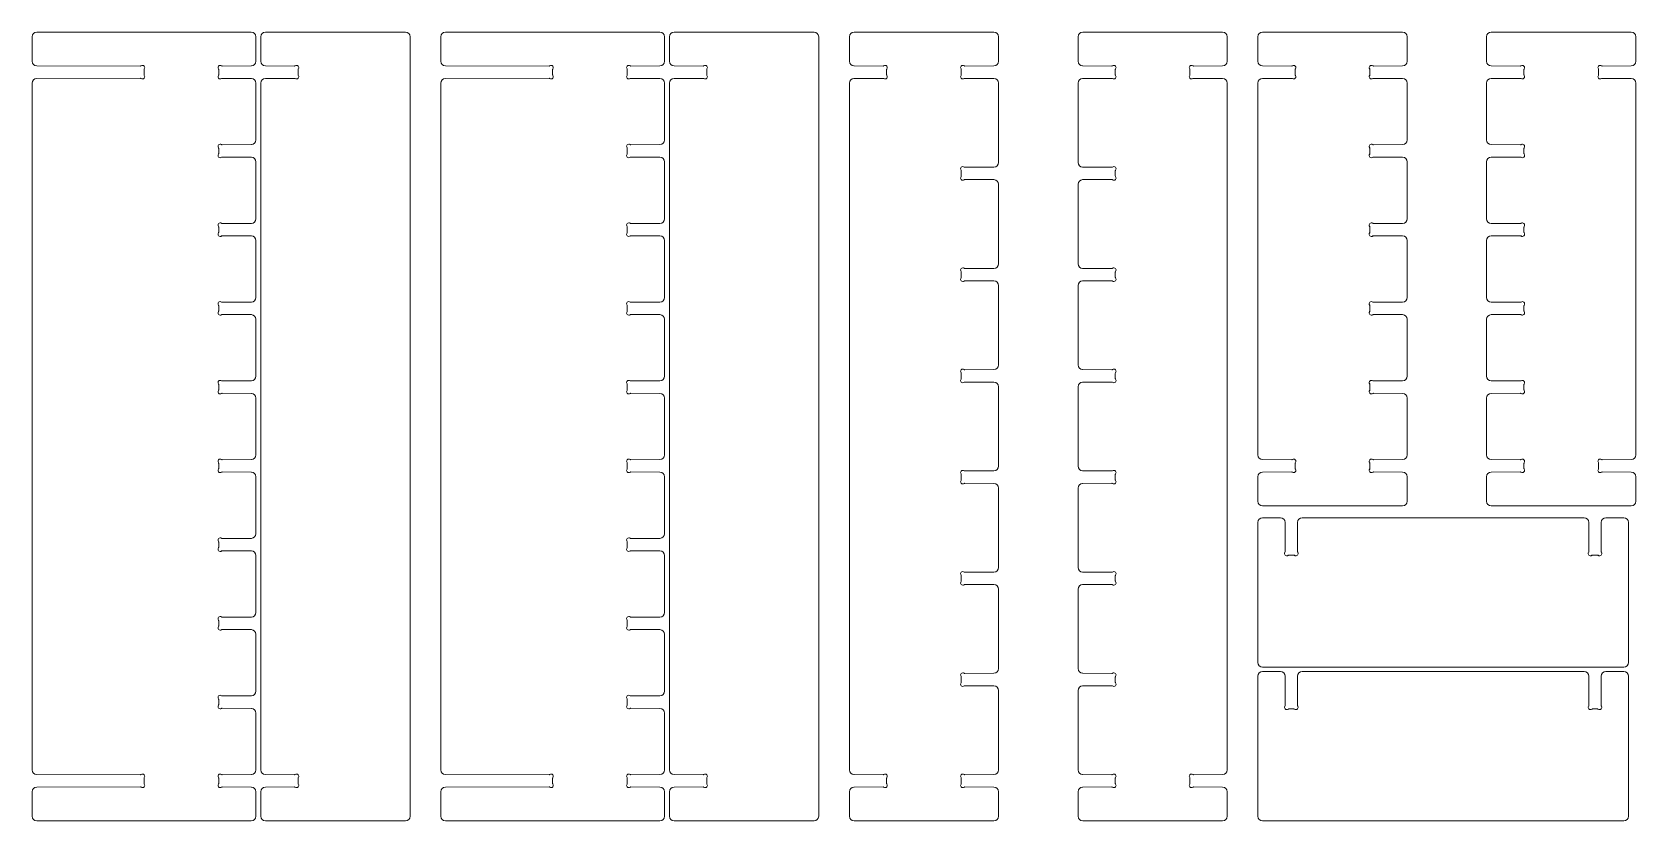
# Model space of a CAD drawing. Header units: millimetres. Extents: x 20 to 2420, y 20 to 1200.
import ezdxf

# ---------------------------------------------------------------- set-up
doc = ezdxf.new("R2010")
doc.units = ezdxf.units.MM

msp = doc.modelspace()

# ---------------------------------------------------------------- linework, layer by layer
at = {"color": 7, "linetype": 'Continuous', "lineweight": 15}
for p, q in [((348, 1200.3), (26.9, 1200.3)), ((578.6, 1200.3), (369.2, 1200.3)), ((959.6, 1200.3), (638.5, 1200.3)), ((1190.2, 1200.3), (980.8, 1200.3)), ((1250.1, 1200.3), (1459.5, 1200.3)), ((1801.8, 1200.3), (1592.4, 1200.3)), ((1861.6, 1200.3), (2071.1, 1200.3)), ((2413.4, 1200.3), (2203.9, 1200.3)), ((19.9, 1193.3), (19.9, 1156.7)), ((355, 1156.7), (355, 1193.3)), ((362.2, 1193.3), (362.2, 1156.7)), ((585.6, 26.8), (585.6, 1193.3)), ((631.5, 1193.3), (631.5, 1156.7)), ((966.6, 1156.7), (966.6, 1193.3)), ((973.8, 1193.3), (973.8, 1156.7)), ((1197.2, 26.8), (1197.2, 1193.3)), ((1243.1, 1156.7), (1243.1, 1193.3)), ((1466.5, 1193.3), (1466.5, 1156.7)), ((1585.4, 1193.3), (1585.4, 1156.7)), ((1808.8, 1156.7), (1808.8, 1193.3)), ((1854.6, 1156.7), (1854.6, 1193.3)), ((2078.1, 1193.3), (2078.1, 1156.7)), ((2196.9, 1193.3), (2196.9, 1156.7)), ((2420.4, 1156.7), (2420.4, 1193.3)), ((182.1, 1149.5), (26.9, 1149.7)), ((26.9, 1130.9), (182.1, 1131.2)), ((187.5, 1136.5), (187.5, 1144.1)), ((299.2, 1144.1), (299.2, 1136.5)), ((348.1, 1149.7), (304.5, 1149.5)), ((304.5, 1131.1), (348.1, 1131)), ((412.7, 1149.5), (369.2, 1149.7)), ((369.2, 1131), (412.7, 1131.1)), ((418, 1136.5), (418, 1144.1)), ((793.7, 1149.5), (638.5, 1149.7)), ((638.5, 1130.9), (793.7, 1131.2)), ((799, 1136.5), (799, 1144.1)), ((910.8, 1144.1), (910.8, 1136.5)), ((959.7, 1149.7), (916.1, 1149.5)), ((916.1, 1131.1), (959.7, 1131)), ((1024.3, 1149.5), (980.7, 1149.7)), ((980.7, 1131), (1024.3, 1131.1)), ((1029.6, 1136.5), (1029.6, 1144.1)), ((1293.6, 1149.5), (1250, 1149.7)), ((1250, 1131), (1293.6, 1131.1)), ((1298.9, 1136.5), (1298.9, 1144.1)), ((1410.6, 1136.5), (1410.6, 1144.1)), ((1416, 1149.5), (1459.5, 1149.7)), ((1459.5, 1131), (1416, 1131.1)), ((1635.9, 1149.5), (1592.3, 1149.7)), ((1592.3, 1131), (1635.9, 1131.1)), ((1641.2, 1136.5), (1641.2, 1144.1)), ((1752.9, 1136.5), (1752.9, 1144.1)), ((1758.3, 1149.5), (1801.8, 1149.7)), ((1801.8, 1131), (1758.3, 1131.1)), ((1905.1, 1149.5), (1861.6, 1149.7)), ((1861.6, 1131), (1905.1, 1131.1)), ((1910.5, 1136.5), (1910.5, 1144.1)), ((2022.2, 1136.5), (2022.2, 1144.1)), ((2027.6, 1149.5), (2071.1, 1149.7)), ((2071.1, 1131), (2027.6, 1131.1)), ((2247.4, 1149.5), (2203.9, 1149.7)), ((2203.9, 1131), (2247.4, 1131.1)), ((2252.8, 1136.5), (2252.8, 1144.1)), ((2364.5, 1136.5), (2364.5, 1144.1)), ((2369.9, 1149.5), (2413.4, 1149.7)), ((2413.4, 1131), (2369.9, 1131.1)), ((19.9, 96.2), (19.9, 1123.9)), ((355, 1038.9), (355, 1124)), ((362.2, 1124), (362.2, 96.2)), ((631.5, 96.2), (631.5, 1123.9)), ((966.6, 1038.9), (966.6, 1124)), ((973.8, 1124), (973.8, 96.2)), ((1243.1, 1124), (1243.1, 96.2)), ((1466.5, 1124), (1466.5, 1005.2)), ((1585.4, 1124), (1585.4, 1005.2)), ((1808.8, 96.2), (1808.8, 1124)), ((1854.6, 1124), (1854.6, 567.5)), ((2078.1, 1124), (2078.1, 1038.9)), ((2196.9, 1124), (2196.9, 1038.9)), ((2420.4, 567.5), (2420.4, 1124)), ((299.2, 1026.3), (299.2, 1018.7)), ((348.1, 1031.9), (304.5, 1031.7)), ((304.5, 1013.3), (348.1, 1013.1)), ((910.8, 1026.3), (910.8, 1018.7)), ((959.7, 1031.9), (916.1, 1031.7)), ((916.1, 1013.3), (959.7, 1013.1)), ((2022.2, 1018.7), (2022.2, 1026.3)), ((2027.6, 1031.7), (2071.1, 1031.9)), ((2071.1, 1013.1), (2027.6, 1013.3)), ((2247.4, 1031.7), (2203.9, 1031.9)), ((2203.9, 1013.1), (2247.4, 1013.3)), ((2252.8, 1018.7), (2252.8, 1026.3)), ((355, 921), (355, 1006.1)), ((966.6, 921), (966.6, 1006.1)), ((1410.6, 985), (1410.6, 992.6)), ((1416, 998), (1459.5, 998.2)), ((1635.9, 998), (1592.3, 998.2)), ((1641.2, 985), (1641.2, 992.6)), ((2078.1, 1006.1), (2078.1, 921)), ((2196.9, 1006.1), (2196.9, 921)), ((1459.5, 979.5), (1416, 979.6)), ((1466.5, 972.5), (1466.5, 853.7)), ((1585.4, 972.5), (1585.4, 853.7)), ((1592.3, 979.5), (1635.9, 979.6)), ((348.1, 914), (304.5, 913.9)), ((959.7, 914), (916.1, 913.9)), ((2027.6, 913.9), (2071.1, 914)), ((2247.4, 913.9), (2203.9, 914)), ((299.2, 908.4), (299.2, 900.9)), ((304.5, 895.5), (348.1, 895.3)), ((355, 803.2), (355, 888.3)), ((910.8, 908.4), (910.8, 900.9)), ((916.1, 895.5), (959.7, 895.3)), ((966.6, 803.2), (966.6, 888.3)), ((2022.2, 900.9), (2022.2, 908.4)), ((2071.1, 895.3), (2027.6, 895.5)), ((2078.1, 803.2), (2078.1, 888.3)), ((2196.9, 888.3), (2196.9, 803.2)), ((2203.9, 895.3), (2247.4, 895.5)), ((2252.8, 900.9), (2252.8, 908.4)), ((1410.6, 833.5), (1410.6, 841.1)), ((1416, 846.5), (1459.5, 846.7)), ((1635.9, 846.5), (1592.3, 846.7)), ((1641.2, 833.5), (1641.2, 841.1)), ((1459.5, 828), (1416, 828.1)), ((1466.5, 821), (1466.5, 702.2)), ((1585.4, 821), (1585.4, 702.2)), ((1592.3, 828), (1635.9, 828.1)), ((348.1, 796.2), (304.5, 796)), ((959.7, 796.2), (916.1, 796)), ((2071.1, 796.2), (2027.6, 796)), ((2203.9, 796.2), (2247.4, 796)), ((299.2, 790.6), (299.2, 783)), ((304.5, 777.6), (348.1, 777.5)), ((355, 685.4), (355, 770.5)), ((910.8, 790.6), (910.8, 783)), ((916.1, 777.6), (959.7, 777.5)), ((966.6, 685.4), (966.6, 770.5)), ((2022.2, 790.6), (2022.2, 783)), ((2027.6, 777.6), (2071.1, 777.5)), ((2078.1, 685.4), (2078.1, 770.5)), ((2196.9, 685.4), (2196.9, 770.5)), ((2247.4, 777.6), (2203.9, 777.5)), ((2252.8, 790.6), (2252.8, 783)), ((299.2, 672.8), (299.2, 665.2)), ((348.1, 678.4), (304.5, 678.2)), ((910.8, 672.8), (910.8, 665.2)), ((959.7, 678.4), (916.1, 678.2)), ((1410.6, 682), (1410.6, 689.6)), ((1416, 695), (1459.5, 695.2)), ((1459.5, 676.5), (1416, 676.6)), ((1635.9, 695), (1592.3, 695.2)), ((1592.3, 676.5), (1635.9, 676.6)), ((1641.2, 682), (1641.2, 689.6)), ((2022.2, 672.8), (2022.2, 665.2)), ((2071.1, 678.4), (2027.6, 678.2)), ((2203.9, 678.4), (2247.4, 678.2)), ((2252.8, 672.8), (2252.8, 665.2)), ((304.5, 659.8), (348.1, 659.6)), ((355, 652.6), (355, 567.5)), ((916.1, 659.8), (959.7, 659.6)), ((966.6, 652.6), (966.6, 567.5)), ((1466.5, 550.7), (1466.5, 669.5)), ((1585.4, 669.5), (1585.4, 550.7)), ((2027.6, 659.8), (2071.1, 659.6)), ((2078.1, 567.5), (2078.1, 652.6)), ((2196.9, 567.5), (2196.9, 652.6)), ((2247.4, 659.8), (2203.9, 659.6)), ((299.2, 547.4), (299.2, 554.9)), ((304.5, 560.4), (348.1, 560.5)), ((910.8, 547.4), (910.8, 554.9)), ((916.1, 560.4), (959.7, 560.5)), ((1861.6, 560.5), (1905.1, 560.4)), ((1910.5, 554.9), (1910.5, 547.4)), ((2022.2, 554.9), (2022.2, 547.4)), ((2071.1, 560.5), (2027.6, 560.4)), ((2203.9, 560.5), (2247.4, 560.4)), ((2252.8, 554.9), (2252.8, 547.4)), ((2364.5, 554.9), (2364.5, 547.4)), ((2413.4, 560.5), (2369.9, 560.4)), ((348.1, 541.8), (304.5, 542)), ((355, 534.8), (355, 449.7)), ((959.7, 541.8), (916.1, 542)), ((966.6, 534.8), (966.6, 449.7)), ((1410.6, 538.1), (1410.6, 530.5)), ((1459.5, 543.7), (1416, 543.5)), ((1592.3, 543.7), (1635.9, 543.5)), ((1641.2, 538.1), (1641.2, 530.5)), ((1854.6, 534.8), (1854.6, 498.2)), ((1905.1, 542), (1861.6, 541.8)), ((2027.6, 542), (2071.1, 541.8)), ((2078.1, 498.2), (2078.1, 534.8)), ((2196.9, 498.2), (2196.9, 534.8)), ((2247.4, 542), (2203.9, 541.8)), ((2369.9, 542), (2413.4, 541.8)), ((2420.4, 534.8), (2420.4, 498.2)), ((1416, 525.1), (1459.5, 525)), ((1466.5, 399.2), (1466.5, 518)), ((1585.4, 399.2), (1585.4, 518)), ((1635.9, 525.1), (1592.3, 525)), ((1861.6, 491.2), (2071.1, 491.2)), ((2413.4, 491.2), (2203.9, 491.2)), ((1854.6, 257), (1854.6, 466.5)), ((1861.6, 473.5), (1888.3, 473.5)), ((1895.5, 423), (1895.3, 466.5)), ((1914, 466.5), (1913.8, 423)), ((1921, 473.5), (2342.8, 473.5)), ((2349.8, 466.5), (2350, 423)), ((2368.3, 423), (2368.5, 466.5)), ((2402.1, 473.5), (2375.5, 473.5)), ((2409.1, 257), (2409.1, 466.5)), ((299.2, 429.5), (299.2, 437.1)), ((304.5, 442.5), (348.1, 442.7)), ((910.8, 429.5), (910.8, 437.1)), ((916.1, 442.5), (959.7, 442.7)), ((348.1, 424), (304.5, 424.1)), ((355, 417), (355, 331.9)), ((959.7, 424), (916.1, 424.1)), ((966.6, 417), (966.6, 331.9)), ((1908.4, 417.6), (1900.9, 417.6)), ((2355.4, 417.6), (2362.9, 417.6)), ((1410.6, 386.6), (1410.6, 379)), ((1459.5, 392.2), (1416, 392)), ((1592.3, 392.2), (1635.9, 392)), ((1641.2, 386.6), (1641.2, 379)), ((1416, 373.6), (1459.5, 373.5)), ((1466.5, 247.7), (1466.5, 366.5)), ((1585.4, 247.7), (1585.4, 366.5)), ((1635.9, 373.6), (1592.3, 373.5)), ((299.2, 311.7), (299.2, 319.3)), ((304.5, 324.7), (348.1, 324.9)), ((910.8, 311.7), (910.8, 319.3)), ((916.1, 324.7), (959.7, 324.9)), ((348.1, 306.1), (304.5, 306.3)), ((355, 299.1), (355, 214)), ((959.7, 306.1), (916.1, 306.3)), ((966.6, 299.1), (966.6, 214)), ((1459.5, 240.7), (1416, 240.5)), ((1592.3, 240.7), (1635.9, 240.5)), ((2402.1, 250), (1861.6, 250)), ((1861.6, 243.3), (1888.3, 243.3)), ((1921, 243.3), (2342.8, 243.3)), ((2402.1, 243.3), (2375.5, 243.3)), ((1410.6, 235.1), (1410.6, 227.5)), ((1416, 222.1), (1459.5, 222)), ((1635.9, 222.1), (1592.3, 222)), ((1641.2, 235.1), (1641.2, 227.5)), ((1854.6, 26.8), (1854.6, 236.3)), ((1895.5, 192.8), (1895.3, 236.3)), ((1914, 236.3), (1913.8, 192.8)), ((2349.8, 236.3), (2350, 192.8)), ((2368.3, 192.8), (2368.5, 236.3)), ((2409.1, 26.8), (2409.1, 236.3)), ((299.2, 193.9), (299.2, 201.4)), ((304.5, 206.9), (348.1, 207)), ((910.8, 193.9), (910.8, 201.4)), ((916.1, 206.9), (959.7, 207)), ((1466.5, 96.2), (1466.5, 215)), ((1585.4, 96.2), (1585.4, 215)), ((348.1, 188.3), (304.5, 188.5)), ((355, 181.3), (355, 96.2)), ((959.7, 188.3), (916.1, 188.5)), ((966.6, 181.3), (966.6, 96.2)), ((1908.4, 187.4), (1900.9, 187.4)), ((2355.4, 187.4), (2362.9, 187.4)), ((26.9, 89.2), (182.1, 89)), ((187.5, 83.6), (187.5, 76)), ((299.2, 76), (299.2, 83.6)), ((304.5, 89), (348.1, 89.2)), ((369.2, 89.2), (412.7, 89)), ((418, 83.6), (418, 76)), ((638.5, 89.2), (793.7, 89)), ((799, 83.6), (799, 76)), ((910.8, 76), (910.8, 83.6)), ((916.1, 89), (959.7, 89.2)), ((980.7, 89.2), (1024.3, 89)), ((1029.6, 83.6), (1029.6, 76)), ((1250, 89.2), (1293.6, 89)), ((1298.9, 83.6), (1298.9, 76)), ((1410.6, 83.6), (1410.6, 76)), ((1459.5, 89.2), (1416, 89)), ((1592.3, 89.2), (1635.9, 89)), ((1641.2, 83.6), (1641.2, 76)), ((1752.9, 83.6), (1752.9, 76)), ((1801.8, 89.2), (1758.3, 89)), ((19.9, 26.8), (19.9, 63.4)), ((182.1, 70.7), (26.9, 70.4)), ((348.1, 70.5), (304.5, 70.6)), ((355, 63.5), (355, 26.8)), ((362.2, 26.8), (362.2, 63.5)), ((412.7, 70.6), (369.2, 70.5)), ((631.5, 26.8), (631.5, 63.4)), ((793.7, 70.7), (638.5, 70.4)), ((959.7, 70.5), (916.1, 70.6)), ((966.6, 63.5), (966.6, 26.8)), ((973.8, 26.8), (973.8, 63.5)), ((1024.3, 70.6), (980.7, 70.5)), ((1243.1, 63.5), (1243.1, 26.8)), ((1293.6, 70.6), (1250, 70.5)), ((1416, 70.6), (1459.5, 70.5)), ((1466.5, 26.8), (1466.5, 63.5)), ((1585.4, 26.8), (1585.4, 63.5)), ((1635.9, 70.6), (1592.3, 70.5)), ((1758.3, 70.6), (1801.8, 70.5)), ((1808.8, 63.5), (1808.8, 26.8)), ((348, 19.8), (26.9, 19.8)), ((578.6, 19.8), (369.2, 19.8)), ((959.6, 19.8), (638.5, 19.8)), ((1190.2, 19.8), (980.8, 19.8)), ((1250.1, 19.8), (1459.5, 19.8)), ((1801.8, 19.8), (1592.4, 19.8)), ((2402.1, 19.8), (1861.6, 19.8))]:
    msp.add_line(p, q, dxfattribs=at)
for centre, radius, start, end in [((26.9, 1193.3), 7, 90, 180), ((348, 1193.3), 7, 0, 90), ((369.2, 1193.3), 7, 90, 180), ((578.6, 1193.3), 7, 0, 90), ((638.5, 1193.3), 7, 90, 180), ((959.6, 1193.3), 7, 0, 90), ((980.8, 1193.3), 7, 90, 180), ((1190.2, 1193.3), 7, 0, 90), ((1250.1, 1193.3), 7, 90, 180), ((1459.5, 1193.3), 7, 0, 90), ((1592.4, 1193.3), 7, 90, 180), ((1801.8, 1193.3), 7, 0, 90), ((1861.6, 1193.3), 7, 90, 180), ((2071.1, 1193.3), 7, 0, 90), ((2203.9, 1193.3), 7, 90, 180), ((2413.4, 1193.3), 7, 0, 90), ((26.9, 1156.7), 7, 180, 269.9214), ((348, 1156.7), 7, 270.2359, 0), ((369.2, 1156.7), 7, 180, 269.7641), ((638.5, 1156.7), 7, 180, 269.9214), ((959.6, 1156.7), 7, 270.2359, 0), ((980.8, 1156.7), 7, 180, 269.7641), ((1250.1, 1156.7), 7, 180, 269.7641), ((1459.5, 1156.7), 7, 270.2359, 0), ((1592.4, 1156.7), 7, 180, 269.7641), ((1801.8, 1156.7), 7, 270.2359, 0), ((1861.6, 1156.7), 7, 180, 269.7641), ((2071.1, 1156.7), 7, 270.2359, 0), ((2203.9, 1156.7), 7, 180, 269.7641), ((2413.4, 1156.7), 7, 270.2359, 0), ((26.9, 1123.9), 7, 90.0786, 180), ((182.1, 1151.3), 1.8, 269.9214, 305.8052), ((182.1, 1129.4), 1.8, 54.1948, 90.0786), ((185.1, 1147.1), 3.34, 324.0546, 125.8052), ((185.1, 1133.5), 3.35, 234.1948, 35.9454), ((189.3, 1144.1), 1.8, 144.0546, 180), ((189.3, 1136.5), 1.8, 180, 215.9454), ((301.5, 1147.1), 3.35, 54.4753, 215.9454), ((301.5, 1133.5), 3.35, 144.0546, 305.5247), ((297.4, 1144.1), 1.8, 0, 35.9454), ((297.4, 1136.5), 1.8, 324.0546, 0), ((304.5, 1151.3), 1.8, 234.4753, 270.2359), ((304.5, 1129.3), 1.8, 89.7641, 125.5247), ((348, 1124), 7, 0, 89.7641), ((369.2, 1124), 7, 90.2359, 180), ((412.7, 1151.3), 1.8, 269.7641, 305.5247), ((412.7, 1129.3), 1.8, 54.4753, 90.2359), ((415.7, 1147.1), 3.35, 324.0546, 125.5247), ((415.7, 1133.5), 3.35, 234.4753, 35.9454), ((419.8, 1144.1), 1.8, 144.0546, 180), ((419.8, 1136.5), 1.8, 180, 215.9454), ((638.5, 1123.9), 7, 90.0786, 180), ((793.7, 1151.3), 1.8, 269.9214, 305.8052), ((793.7, 1129.4), 1.8, 54.1948, 90.0786), ((796.7, 1147.1), 3.35, 324.0546, 125.8052), ((796.7, 1133.5), 3.35, 234.1948, 35.9454), ((800.8, 1144.1), 1.8, 144.0546, 180), ((800.8, 1136.5), 1.8, 180, 215.9454), ((913.1, 1147.1), 3.34, 54.4753, 215.9454), ((913.1, 1133.5), 3.35, 144.0546, 305.5247), ((909, 1144.1), 1.8, 0, 35.9454), ((909, 1136.5), 1.8, 324.0546, 0), ((916.1, 1151.3), 1.8, 234.4753, 270.2359), ((916.1, 1129.3), 1.8, 89.7641, 125.5247), ((959.6, 1124), 7, 0, 89.7641), ((980.8, 1124), 7, 90.2359, 180), ((1024.3, 1151.3), 1.8, 269.7641, 305.5247), ((1024.3, 1129.3), 1.8, 54.4753, 90.2359), ((1027.3, 1147.1), 3.34, 324.0546, 125.5247), ((1027.3, 1133.5), 3.35, 234.4753, 35.9454), ((1031.4, 1144.1), 1.8, 144.0546, 180), ((1031.4, 1136.5), 1.8, 180, 215.9454), ((1250.1, 1124), 7, 90.2359, 180), ((1293.6, 1151.3), 1.8, 269.7641, 305.5247), ((1293.6, 1129.3), 1.8, 54.4753, 90.2359), ((1296.6, 1147.1), 3.35, 324.0546, 125.5247), ((1296.6, 1133.5), 3.35, 234.4753, 35.9454), ((1300.7, 1144.1), 1.8, 144.0546, 180), ((1300.7, 1136.5), 1.8, 180, 215.9454), ((1413, 1147.1), 3.34, 54.4753, 215.9454), ((1413, 1133.5), 3.35, 144.0546, 305.5247), ((1408.8, 1144.1), 1.8, 0, 35.9454), ((1408.8, 1136.5), 1.8, 324.0546, 0), ((1416, 1151.3), 1.8, 234.4753, 270.2359), ((1416, 1129.3), 1.8, 89.7641, 125.5247), ((1459.5, 1124), 7, 0, 89.7641), ((1592.4, 1124), 7, 90.2359, 180), ((1635.9, 1151.3), 1.8, 269.7641, 305.5247), ((1635.9, 1129.3), 1.8, 54.4753, 90.2359), ((1638.9, 1147.1), 3.35, 324.0546, 125.5247), ((1638.9, 1133.5), 3.35, 234.4753, 35.9454), ((1643, 1144.1), 1.8, 144.0546, 180), ((1643, 1136.5), 1.8, 180, 215.9454), ((1755.3, 1147.1), 3.35, 54.4753, 215.9454), ((1755.3, 1133.5), 3.35, 144.0546, 305.5247), ((1751.1, 1144.1), 1.8, 0, 35.9454), ((1751.1, 1136.5), 1.8, 324.0546, 0), ((1758.3, 1151.3), 1.8, 234.4753, 270.2359), ((1758.3, 1129.3), 1.8, 89.7641, 125.5247), ((1801.8, 1124), 7, 0, 89.7641), ((1861.6, 1124), 7, 90.2359, 180), ((1905.2, 1151.3), 1.8, 269.7641, 305.5247), ((1905.2, 1129.3), 1.8, 54.4753, 90.2359), ((1908.1, 1147.1), 3.34, 324.0546, 125.5247), ((1908.1, 1133.5), 3.34, 234.4753, 35.9454), ((1912.3, 1144.1), 1.8, 144.0546, 180), ((1912.3, 1136.5), 1.8, 180, 215.9454), ((2024.6, 1147.1), 3.35, 54.4753, 215.9454), ((2024.6, 1133.5), 3.35, 144.0546, 305.5247), ((2020.4, 1144.1), 1.8, 0, 35.9454), ((2020.4, 1136.5), 1.8, 324.0546, 0), ((2027.6, 1151.3), 1.8, 234.4753, 270.2359), ((2027.6, 1129.3), 1.8, 89.7641, 125.5247), ((2071.1, 1124), 7, 0, 89.7641), ((2203.9, 1124), 7, 90.2359, 180), ((2247.5, 1151.3), 1.8, 269.7641, 305.5247), ((2247.5, 1129.3), 1.8, 54.4753, 90.2359), ((2250.4, 1147.1), 3.35, 324.0546, 125.5247), ((2250.4, 1133.5), 3.35, 234.4753, 35.9454), ((2254.6, 1144.1), 1.8, 144.0546, 180), ((2254.6, 1136.5), 1.8, 180, 215.9454), ((2366.9, 1147.1), 3.35, 54.4753, 215.9454), ((2366.9, 1133.5), 3.35, 144.0546, 305.5247), ((2362.7, 1144.1), 1.8, 0, 35.9454), ((2362.7, 1136.5), 1.8, 324.0546, 0), ((2369.9, 1151.3), 1.8, 234.4753, 270.2359), ((2369.9, 1129.3), 1.8, 89.7641, 125.5247), ((2413.4, 1124), 7, 0, 89.7641), ((301.5, 1029.3), 3.35, 54.4753, 215.9454), ((348, 1038.9), 7, 270.2359, 0), ((913.1, 1029.3), 3.34, 54.4753, 215.9454), ((959.6, 1038.9), 7, 270.2359, 0), ((2024.6, 1029.3), 3.35, 54.4753, 215.9454), ((2071.1, 1038.9), 7, 270.2359, 0), ((2203.9, 1038.9), 7, 180, 269.7641), ((2250.4, 1029.3), 3.35, 324.0546, 125.5247), ((301.5, 1015.7), 3.35, 144.0546, 305.5247), ((297.4, 1026.3), 1.8, 0, 35.9454), ((297.4, 1018.7), 1.8, 324.0546, 0), ((304.5, 1033.5), 1.8, 234.4753, 270.2359), ((304.5, 1011.5), 1.8, 89.7641, 125.5247), ((348, 1006.1), 7, 0, 89.7641), ((913.1, 1015.7), 3.34, 144.0546, 305.5247), ((909, 1026.3), 1.8, 0, 35.9454), ((909, 1018.7), 1.8, 324.0546, 0), ((916.1, 1033.5), 1.8, 234.4753, 270.2359), ((916.1, 1011.5), 1.8, 89.7641, 125.5247), ((959.6, 1006.1), 7, 0, 89.7641), ((2024.6, 1015.7), 3.35, 144.0546, 305.5247), ((2020.4, 1026.3), 1.8, 0, 35.9454), ((2020.4, 1018.7), 1.8, 324.0546, 0), ((2027.6, 1033.5), 1.8, 234.4753, 270.2359), ((2027.6, 1011.5), 1.8, 89.7641, 125.5247), ((2071.1, 1006.1), 7, 0, 89.7641), ((2203.9, 1006.1), 7, 90.2359, 180), ((2247.5, 1033.5), 1.8, 269.7641, 305.5247), ((2247.5, 1011.5), 1.8, 54.4753, 90.2359), ((2250.4, 1015.7), 3.35, 234.4753, 35.9454), ((2254.6, 1026.3), 1.8, 144.0546, 180), ((2254.6, 1018.7), 1.8, 180, 215.9454), ((1413, 995.6), 3.35, 54.4753, 215.9454), ((1408.8, 992.6), 1.8, 0, 35.9454), ((1408.8, 985), 1.8, 324.0546, 0), ((1416, 999.8), 1.8, 234.4753, 270.2359), ((1459.5, 1005.2), 7, 270.2359, 0), ((1592.4, 1005.2), 7, 180, 269.7641), ((1635.9, 999.8), 1.8, 269.7641, 305.5247), ((1638.9, 995.6), 3.35, 324.0546, 125.5247), ((1643, 992.6), 1.8, 144.0546, 180), ((1643, 985), 1.8, 180, 215.9454), ((1413, 982), 3.35, 144.0546, 305.5247), ((1416, 977.8), 1.8, 89.7641, 125.5247), ((1459.5, 972.5), 7, 0, 89.7641), ((1592.4, 972.5), 7, 90.2359, 180), ((1635.9, 977.8), 1.8, 54.4753, 90.2359), ((1638.9, 982), 3.35, 234.4753, 35.9454), ((301.5, 911.5), 3.34, 54.4753, 215.9454), ((304.5, 915.7), 1.8, 234.4753, 270.2359), ((348, 921), 7, 270.2359, 0), ((913.1, 911.5), 3.35, 54.4753, 215.9454), ((916.1, 915.7), 1.8, 234.4753, 270.2359), ((959.6, 921), 7, 270.2359, 0), ((2024.6, 911.5), 3.35, 54.4753, 215.9454), ((2027.6, 915.7), 1.8, 234.4753, 270.2359), ((2071.1, 921), 7, 270.2359, 0), ((2203.9, 921), 7, 180, 269.7641), ((2247.5, 915.7), 1.8, 269.7641, 305.5247), ((2250.4, 911.5), 3.35, 324.0546, 125.5247), ((301.5, 897.9), 3.35, 144.0546, 305.5247), ((297.4, 908.4), 1.8, 0, 35.9454), ((297.4, 900.9), 1.8, 324.0546, 0), ((304.5, 893.7), 1.8, 89.7641, 125.5247), ((348, 888.3), 7, 0, 89.7641), ((913.1, 897.9), 3.34, 144.0546, 305.5247), ((909, 908.4), 1.8, 0, 35.9454), ((909, 900.9), 1.8, 324.0546, 0), ((916.1, 893.7), 1.8, 89.7641, 125.5247), ((959.6, 888.3), 7, 0, 89.7641), ((2024.6, 897.9), 3.35, 144.0546, 305.5247), ((2020.4, 908.4), 1.8, 0, 35.9454), ((2020.4, 900.9), 1.8, 324.0546, 0), ((2027.6, 893.7), 1.8, 89.7641, 125.5247), ((2071.1, 888.3), 7, 0, 89.7641), ((2203.9, 888.3), 7, 90.2359, 180), ((2247.5, 893.7), 1.8, 54.4753, 90.2359), ((2250.4, 897.9), 3.35, 234.4753, 35.9454), ((2254.6, 908.4), 1.8, 144.0546, 180), ((2254.6, 900.9), 1.8, 180, 215.9454), ((1413, 844.1), 3.34, 54.4753, 215.9454), ((1408.8, 841.1), 1.8, 0, 35.9454), ((1416, 848.3), 1.8, 234.4753, 270.2359), ((1459.5, 853.7), 7, 270.2359, 0), ((1592.4, 853.7), 7, 180, 269.7641), ((1635.9, 848.3), 1.8, 269.7641, 305.5247), ((1638.9, 844.1), 3.35, 324.0546, 125.5247), ((1643, 841.1), 1.8, 144.0546, 180), ((1413, 830.5), 3.34, 144.0546, 305.5247), ((1408.8, 833.5), 1.8, 324.0546, 0), ((1416, 826.3), 1.8, 89.7641, 125.5247), ((1459.5, 821), 7, 0, 89.7641), ((1592.4, 821), 7, 90.2359, 180), ((1635.9, 826.3), 1.8, 54.4753, 90.2359), ((1638.9, 830.5), 3.35, 234.4753, 35.9454), ((1643, 833.5), 1.8, 180, 215.9454), ((301.5, 793.6), 3.35, 54.4753, 215.9454), ((304.5, 797.8), 1.8, 234.4753, 270.2359), ((348, 803.2), 7, 270.2359, 0), ((913.1, 793.6), 3.35, 54.4753, 215.9454), ((916.1, 797.8), 1.8, 234.4753, 270.2359), ((959.6, 803.2), 7, 270.2359, 0), ((2024.6, 793.6), 3.35, 54.4753, 215.9454), ((2027.6, 797.8), 1.8, 234.4753, 270.2359), ((2071.1, 803.2), 7, 270.2359, 0), ((2203.9, 803.2), 7, 180, 269.7641), ((2247.5, 797.8), 1.8, 269.7641, 305.5247), ((2250.4, 793.6), 3.35, 324.0546, 125.5247), ((301.5, 780), 3.34, 144.0546, 305.5247), ((297.4, 790.6), 1.8, 0, 35.9454), ((297.4, 783), 1.8, 324.0546, 0), ((304.5, 775.8), 1.8, 89.7641, 125.5247), ((348, 770.5), 7, 0, 89.7641), ((913.1, 780), 3.35, 144.0546, 305.5247), ((909, 790.6), 1.8, 0, 35.9454), ((909, 783), 1.8, 324.0546, 0), ((916.1, 775.8), 1.8, 89.7641, 125.5247), ((959.6, 770.5), 7, 0, 89.7641), ((2024.6, 780), 3.35, 144.0546, 305.5247), ((2020.4, 790.6), 1.8, 0, 35.9454), ((2020.4, 783), 1.8, 324.0546, 0), ((2027.6, 775.8), 1.8, 89.7641, 125.5247), ((2071.1, 770.5), 7, 0, 89.7641), ((2203.9, 770.5), 7, 90.2359, 180), ((2247.5, 775.8), 1.8, 54.4753, 90.2359), ((2250.4, 780), 3.35, 234.4753, 35.9454), ((2254.6, 790.6), 1.8, 144.0546, 180), ((2254.6, 783), 1.8, 180, 215.9454), ((1459.5, 702.2), 7, 270.2359, 0), ((1592.4, 702.2), 7, 180, 269.7641), ((301.5, 675.8), 3.34, 54.4753, 215.9454), ((297.4, 672.8), 1.8, 0, 35.9454), ((304.5, 680), 1.8, 234.4753, 270.2359), ((348, 685.4), 7, 270.2359, 0), ((913.1, 675.8), 3.34, 54.4753, 215.9454), ((909, 672.8), 1.8, 0, 35.9454), ((916.1, 680), 1.8, 234.4753, 270.2359), ((959.6, 685.4), 7, 270.2359, 0), ((1413, 692.6), 3.35, 54.4753, 215.9454), ((1413, 679), 3.35, 144.0546, 305.5247), ((1408.8, 689.6), 1.8, 0, 35.9454), ((1408.8, 682), 1.8, 324.0546, 0), ((1416, 696.8), 1.8, 234.4753, 270.2359), ((1416, 674.8), 1.8, 89.7641, 125.5247), ((1459.5, 669.5), 7, 0, 89.7641), ((1592.4, 669.5), 7, 90.2359, 180), ((1635.9, 696.8), 1.8, 269.7641, 305.5247), ((1635.9, 674.8), 1.8, 54.4753, 90.2359), ((1638.9, 692.6), 3.35, 324.0546, 125.5247), ((1638.9, 679), 3.35, 234.4753, 35.9454), ((1643, 689.6), 1.8, 144.0546, 180), ((1643, 682), 1.8, 180, 215.9454), ((2024.6, 675.8), 3.35, 54.4753, 215.9454), ((2020.4, 672.8), 1.8, 0, 35.9454), ((2027.6, 680), 1.8, 234.4753, 270.2359), ((2071.1, 685.4), 7, 270.2359, 0), ((2203.9, 685.4), 7, 180, 269.7641), ((2247.5, 680), 1.8, 269.7641, 305.5247), ((2250.4, 675.8), 3.35, 324.0546, 125.5247), ((2254.6, 672.8), 1.8, 144.0546, 180), ((301.5, 662.2), 3.35, 144.0546, 305.5247), ((297.4, 665.2), 1.8, 324.0546, 0), ((304.5, 658), 1.8, 89.7641, 125.5247), ((348, 652.6), 7, 0, 89.7641), ((913.1, 662.2), 3.34, 144.0546, 305.5247), ((909, 665.2), 1.8, 324.0546, 0), ((916.1, 658), 1.8, 89.7641, 125.5247), ((959.6, 652.6), 7, 0, 89.7641), ((2024.6, 662.2), 3.35, 144.0546, 305.5247), ((2020.4, 665.2), 1.8, 324.0546, 0), ((2027.6, 658), 1.8, 89.7641, 125.5247), ((2071.1, 652.6), 7, 0, 89.7641), ((2203.9, 652.6), 7, 90.2359, 180), ((2247.5, 658), 1.8, 54.4753, 90.2359), ((2250.4, 662.2), 3.35, 234.4753, 35.9454), ((2254.6, 665.2), 1.8, 180, 215.9454), ((301.5, 558), 3.35, 54.4753, 215.9454), ((297.4, 554.9), 1.8, 0, 35.9454), ((304.5, 562.2), 1.8, 234.4753, 270.2359), ((348, 567.5), 7, 270.2359, 0), ((913.1, 558), 3.34, 54.4753, 215.9454), ((909, 554.9), 1.8, 0, 35.9454), ((916.1, 562.2), 1.8, 234.4753, 270.2359), ((959.6, 567.5), 7, 270.2359, 0), ((1861.6, 567.5), 7, 180, 269.7641), ((1905.2, 562.2), 1.8, 269.7641, 305.5247), ((1908.1, 558), 3.35, 324.0546, 125.5247), ((1912.3, 554.9), 1.8, 144.0546, 180), ((2024.6, 558), 3.35, 54.4753, 215.9454), ((2020.4, 554.9), 1.8, 0, 35.9454), ((2027.6, 562.2), 1.8, 234.4753, 270.2359), ((2071.1, 567.5), 7, 270.2359, 0), ((2203.9, 567.5), 7, 180, 269.7641), ((2247.5, 562.2), 1.8, 269.7641, 305.5247), ((2250.4, 558), 3.35, 324.0546, 125.5247), ((2254.6, 554.9), 1.8, 144.0546, 180), ((2366.9, 558), 3.34, 54.4753, 215.9454), ((2362.7, 554.9), 1.8, 0, 35.9454), ((2369.9, 562.2), 1.8, 234.4753, 270.2359), ((2413.4, 567.5), 7, 270.2359, 0), ((301.5, 544.4), 3.35, 144.0546, 305.5247), ((297.4, 547.4), 1.8, 324.0546, 0), ((304.5, 540.2), 1.8, 89.7641, 125.5247), ((348, 534.8), 7, 0, 89.7641), ((913.1, 544.4), 3.34, 144.0546, 305.5247), ((909, 547.4), 1.8, 324.0546, 0), ((916.1, 540.2), 1.8, 89.7641, 125.5247), ((959.6, 534.8), 7, 0, 89.7641), ((1413, 541.1), 3.35, 54.4753, 215.9454), ((1413, 527.5), 3.35, 144.0546, 305.5247), ((1408.8, 538.1), 1.8, 0, 35.9454), ((1408.8, 530.5), 1.8, 324.0546, 0), ((1416, 545.3), 1.8, 234.4753, 270.2359), ((1459.5, 550.7), 7, 270.2359, 0), ((1592.4, 550.7), 7, 180, 269.7641), ((1635.9, 545.3), 1.8, 269.7641, 305.5247), ((1638.9, 541.1), 3.35, 324.0546, 125.5247), ((1638.9, 527.5), 3.35, 234.4753, 35.9454), ((1643, 538.1), 1.8, 144.0546, 180), ((1643, 530.5), 1.8, 180, 215.9454), ((1861.6, 534.8), 7, 90.2359, 180), ((1905.2, 540.2), 1.8, 54.4753, 90.2359), ((1908.1, 544.4), 3.35, 234.4753, 35.9454), ((1912.3, 547.4), 1.8, 180, 215.9454), ((2024.6, 544.4), 3.35, 144.0546, 305.5247), ((2020.4, 547.4), 1.8, 324.0546, 0), ((2027.6, 540.2), 1.8, 89.7641, 125.5247), ((2071.1, 534.8), 7, 0, 89.7641), ((2203.9, 534.8), 7, 90.2359, 180), ((2247.5, 540.2), 1.8, 54.4753, 90.2359), ((2250.4, 544.4), 3.35, 234.4753, 35.9454), ((2254.6, 547.4), 1.8, 180, 215.9454), ((2366.9, 544.4), 3.35, 144.0546, 305.5247), ((2362.7, 547.4), 1.8, 324.0546, 0), ((2369.9, 540.2), 1.8, 89.7641, 125.5247), ((2413.4, 534.8), 7, 0, 89.7641), ((1416, 523.3), 1.8, 89.7641, 125.5247), ((1459.5, 518), 7, 0, 89.7641), ((1592.4, 518), 7, 90.2359, 180), ((1635.9, 523.3), 1.8, 54.4753, 90.2359), ((1861.6, 498.2), 7, 180, 270), ((2071.1, 498.2), 7, 270, 0), ((2203.9, 498.2), 7, 180, 270), ((2413.4, 498.2), 7, 270, 0), ((1861.6, 466.5), 7, 90, 180), ((1888.3, 466.5), 7, 0.2359, 90), ((1921, 466.5), 7, 90, 179.7641), ((2342.8, 466.5), 7, 0.2359, 90), ((2375.5, 466.5), 7, 90, 179.7641), ((2402.1, 466.5), 7, 0, 90), ((301.5, 440.1), 3.35, 54.4753, 215.9454), ((297.4, 437.1), 1.8, 0, 35.9454), ((304.5, 444.3), 1.8, 234.4753, 270.2359), ((348, 449.7), 7, 270.2359, 0), ((913.1, 440.1), 3.34, 54.4753, 215.9454), ((909, 437.1), 1.8, 0, 35.9454), ((916.1, 444.3), 1.8, 234.4753, 270.2359), ((959.6, 449.7), 7, 270.2359, 0), ((301.5, 426.5), 3.35, 144.0546, 305.5247), ((297.4, 429.5), 1.8, 324.0546, 0), ((304.5, 422.3), 1.8, 89.7641, 125.5247), ((348, 417), 7, 0, 89.7641), ((913.1, 426.5), 3.34, 144.0546, 305.5247), ((909, 429.5), 1.8, 324.0546, 0), ((916.1, 422.3), 1.8, 89.7641, 125.5247), ((959.6, 417), 7, 0, 89.7641), ((1897.8, 420), 3.35, 144.4753, 305.9454), ((1893.7, 422.9), 1.8, 324.4753, 0.2359), ((1900.9, 415.8), 1.8, 90, 125.9454), ((1908.4, 415.8), 1.8, 54.0546, 90), ((1911.5, 420), 3.35, 234.0546, 35.5247), ((1915.6, 422.9), 1.8, 179.7641, 215.5247), ((2352.3, 420), 3.35, 144.4753, 305.9454), ((2348.2, 422.9), 1.8, 324.4753, 0.2359), ((2355.4, 415.8), 1.8, 90, 125.9454), ((2362.9, 415.8), 1.8, 54.0546, 90), ((2366, 420), 3.35, 234.0546, 35.5247), ((2370.1, 422.9), 1.8, 179.7641, 215.5247), ((1413, 389.6), 3.35, 54.4753, 215.9454), ((1408.8, 386.6), 1.8, 0, 35.9454), ((1416, 393.8), 1.8, 234.4753, 270.2359), ((1459.5, 399.2), 7, 270.2359, 0), ((1592.4, 399.2), 7, 180, 269.7641), ((1635.9, 393.8), 1.8, 269.7641, 305.5247), ((1638.9, 389.6), 3.35, 324.0546, 125.5247), ((1643, 386.6), 1.8, 144.0546, 180), ((1413, 376), 3.35, 144.0546, 305.5247), ((1408.8, 379), 1.8, 324.0546, 0), ((1416, 371.8), 1.8, 89.7641, 125.5247), ((1459.5, 366.5), 7, 0, 89.7641), ((1592.4, 366.5), 7, 90.2359, 180), ((1635.9, 371.8), 1.8, 54.4753, 90.2359), ((1638.9, 376), 3.35, 234.4753, 35.9454), ((1643, 379), 1.8, 180, 215.9454), ((301.5, 322.3), 3.35, 54.4753, 215.9454), ((297.4, 319.3), 1.8, 0, 35.9454), ((304.5, 326.5), 1.8, 234.4753, 270.2359), ((348, 331.9), 7, 270.2359, 0), ((913.1, 322.3), 3.34, 54.4753, 215.9454), ((909, 319.3), 1.8, 0, 35.9454), ((916.1, 326.5), 1.8, 234.4753, 270.2359), ((959.6, 331.9), 7, 270.2359, 0), ((301.5, 308.7), 3.35, 144.0546, 305.5247), ((297.4, 311.7), 1.8, 324.0546, 0), ((304.5, 304.5), 1.8, 89.7641, 125.5247), ((348, 299.1), 7, 0, 89.7641), ((913.1, 308.7), 3.34, 144.0546, 305.5247), ((909, 311.7), 1.8, 324.0546, 0), ((916.1, 304.5), 1.8, 89.7641, 125.5247), ((959.6, 299.1), 7, 0, 89.7641), ((1413, 238.1), 3.35, 54.4753, 215.9454), ((1416, 242.3), 1.8, 234.4753, 270.2359), ((1459.5, 247.7), 7, 270.2359, 0), ((1592.4, 247.7), 7, 180, 269.7641), ((1635.9, 242.3), 1.8, 269.7641, 305.5247), ((1638.9, 238.1), 3.35, 324.0546, 125.5247), ((1861.6, 257), 7, 180, 270), ((1861.6, 236.3), 7, 90, 180), ((1888.3, 236.3), 7, 0.2359, 90), ((1921, 236.3), 7, 90, 179.7641), ((2342.8, 236.3), 7, 0.2359, 90), ((2375.5, 236.3), 7, 90, 179.7641), ((2402.1, 257), 7, 270, 0), ((2402.1, 236.3), 7, 0, 90), ((1413, 224.5), 3.35, 144.0546, 305.5247), ((1408.8, 235.1), 1.8, 0, 35.9454), ((1408.8, 227.5), 1.8, 324.0546, 0), ((1416, 220.3), 1.8, 89.7641, 125.5247), ((1459.5, 215), 7, 0, 89.7641), ((1592.4, 215), 7, 90.2359, 180), ((1635.9, 220.3), 1.8, 54.4753, 90.2359), ((1638.9, 224.5), 3.35, 234.4753, 35.9454), ((1643, 235.1), 1.8, 144.0546, 180), ((1643, 227.5), 1.8, 180, 215.9454), ((301.5, 204.5), 3.35, 54.4753, 215.9454), ((301.5, 190.9), 3.35, 144.0546, 305.5247), ((297.4, 201.4), 1.8, 0, 35.9454), ((297.4, 193.9), 1.8, 324.0546, 0), ((304.5, 208.7), 1.8, 234.4753, 270.2359), ((348, 214), 7, 270.2359, 0), ((913.1, 204.5), 3.35, 54.4753, 215.9454), ((913.1, 190.9), 3.34, 144.0546, 305.5247), ((909, 201.4), 1.8, 0, 35.9454), ((909, 193.9), 1.8, 324.0546, 0), ((916.1, 208.7), 1.8, 234.4753, 270.2359), ((959.6, 214), 7, 270.2359, 0), ((1893.7, 192.8), 1.8, 324.4753, 0.2359), ((1915.6, 192.8), 1.8, 179.7641, 215.5247), ((2348.2, 192.8), 1.8, 324.4753, 0.2359), ((2370.1, 192.8), 1.8, 179.7641, 215.5247), ((304.5, 186.7), 1.8, 89.7641, 125.5247), ((348, 181.3), 7, 0, 89.7641), ((916.1, 186.7), 1.8, 89.7641, 125.5247), ((959.6, 181.3), 7, 0, 89.7641), ((1897.8, 189.8), 3.35, 144.4753, 305.9454), ((1900.9, 185.6), 1.8, 90, 125.9454), ((1908.4, 185.6), 1.8, 54.0546, 90), ((1911.5, 189.8), 3.35, 234.0546, 35.5247), ((2352.3, 189.8), 3.34, 144.4753, 305.9454), ((2355.4, 185.6), 1.8, 90, 125.9454), ((2362.9, 185.6), 1.8, 54.0546, 90), ((2366, 189.8), 3.34, 234.0546, 35.5247), ((26.9, 96.2), 7, 180, 269.9214), ((348, 96.2), 7, 270.2359, 0), ((369.2, 96.2), 7, 180, 269.7641), ((638.5, 96.2), 7, 180, 269.9214), ((959.6, 96.2), 7, 270.2359, 0), ((980.8, 96.2), 7, 180, 269.7641), ((1250.1, 96.2), 7, 180, 269.7641), ((1459.5, 96.2), 7, 270.2359, 0), ((1592.4, 96.2), 7, 180, 269.7641), ((1801.8, 96.2), 7, 270.2359, 0), ((182.1, 90.8), 1.8, 269.9214, 305.8052), ((185.1, 86.6), 3.35, 324.0546, 125.8052), ((185.1, 73), 3.34, 234.1948, 35.9454), ((189.3, 83.6), 1.8, 144.0546, 180), ((189.3, 76), 1.8, 180, 215.9454), ((301.5, 86.6), 3.35, 54.4753, 215.9454), ((301.5, 73), 3.35, 144.0546, 305.5247), ((297.4, 83.6), 1.8, 0, 35.9454), ((297.4, 76), 1.8, 324.0546, 0), ((304.5, 90.8), 1.8, 234.4753, 270.2359), ((412.7, 90.8), 1.8, 269.7641, 305.5247), ((415.7, 86.6), 3.35, 324.0546, 125.5247), ((415.7, 73), 3.35, 234.4753, 35.9454), ((419.8, 83.6), 1.8, 144.0546, 180), ((419.8, 76), 1.8, 180, 215.9454), ((793.7, 90.8), 1.8, 269.9214, 305.8052), ((796.7, 86.6), 3.35, 324.0546, 125.8052), ((796.7, 73), 3.35, 234.1948, 35.9454), ((800.8, 83.6), 1.8, 144.0546, 180), ((800.8, 76), 1.8, 180, 215.9454), ((913.1, 86.6), 3.35, 54.4753, 215.9454), ((913.1, 73), 3.35, 144.0546, 305.5247), ((909, 83.6), 1.8, 0, 35.9454), ((909, 76), 1.8, 324.0546, 0), ((916.1, 90.8), 1.8, 234.4753, 270.2359), ((1024.3, 90.8), 1.8, 269.7641, 305.5247), ((1027.3, 86.6), 3.35, 324.0546, 125.5247), ((1027.3, 73), 3.35, 234.4753, 35.9454), ((1031.4, 83.6), 1.8, 144.0546, 180), ((1031.4, 76), 1.8, 180, 215.9454), ((1293.6, 90.8), 1.8, 269.7641, 305.5247), ((1296.6, 86.6), 3.35, 324.0546, 125.5247), ((1296.6, 73), 3.35, 234.4753, 35.9454), ((1300.7, 83.6), 1.8, 144.0546, 180), ((1300.7, 76), 1.8, 180, 215.9454), ((1413, 86.6), 3.34, 54.4753, 215.9454), ((1413, 73), 3.35, 144.0546, 305.5247), ((1408.8, 83.6), 1.8, 0, 35.9454), ((1408.8, 76), 1.8, 324.0546, 0), ((1416, 90.8), 1.8, 234.4753, 270.2359), ((1635.9, 90.8), 1.8, 269.7641, 305.5247), ((1638.9, 86.6), 3.35, 324.0546, 125.5247), ((1638.9, 73), 3.35, 234.4753, 35.9454), ((1643, 83.6), 1.8, 144.0546, 180), ((1643, 76), 1.8, 180, 215.9454), ((1755.3, 86.6), 3.35, 54.4753, 215.9454), ((1755.3, 73), 3.35, 144.0546, 305.5247), ((1751.1, 83.6), 1.8, 0, 35.9454), ((1751.1, 76), 1.8, 324.0546, 0), ((1758.3, 90.8), 1.8, 234.4753, 270.2359), ((26.9, 63.4), 7, 90.0786, 180), ((182.1, 68.9), 1.8, 54.1948, 90.0786), ((304.5, 68.8), 1.8, 89.7641, 125.5247), ((348, 63.5), 7, 0, 89.7641), ((369.2, 63.5), 7, 90.2359, 180), ((412.7, 68.8), 1.8, 54.4753, 90.2359), ((638.5, 63.4), 7, 90.0786, 180), ((793.7, 68.9), 1.8, 54.1948, 90.0786), ((916.1, 68.8), 1.8, 89.7641, 125.5247), ((959.6, 63.5), 7, 0, 89.7641), ((980.8, 63.5), 7, 90.2359, 180), ((1024.3, 68.8), 1.8, 54.4753, 90.2359), ((1250.1, 63.5), 7, 90.2359, 180), ((1293.6, 68.8), 1.8, 54.4753, 90.2359), ((1416, 68.8), 1.8, 89.7641, 125.5247), ((1459.5, 63.5), 7, 0, 89.7641), ((1592.4, 63.5), 7, 90.2359, 180), ((1635.9, 68.8), 1.8, 54.4753, 90.2359), ((1758.3, 68.8), 1.8, 89.7641, 125.5247), ((1801.8, 63.5), 7, 0, 89.7641), ((26.9, 26.8), 7, 180, 270), ((348, 26.8), 7, 270, 0), ((369.2, 26.8), 7, 180, 270), ((578.6, 26.8), 7, 270, 0), ((638.5, 26.8), 7, 180, 270), ((959.6, 26.8), 7, 270, 0), ((980.8, 26.8), 7, 180, 270), ((1190.2, 26.8), 7, 270, 0), ((1250.1, 26.8), 7, 180, 270), ((1459.5, 26.8), 7, 270, 0), ((1592.4, 26.8), 7, 180, 270), ((1801.8, 26.8), 7, 270, 0), ((1861.6, 26.8), 7, 180, 270), ((2402.1, 26.8), 7, 270, 0)]:
    msp.add_arc(centre, radius, start, end, dxfattribs=at)

doc.saveas('drawing.dxf')
